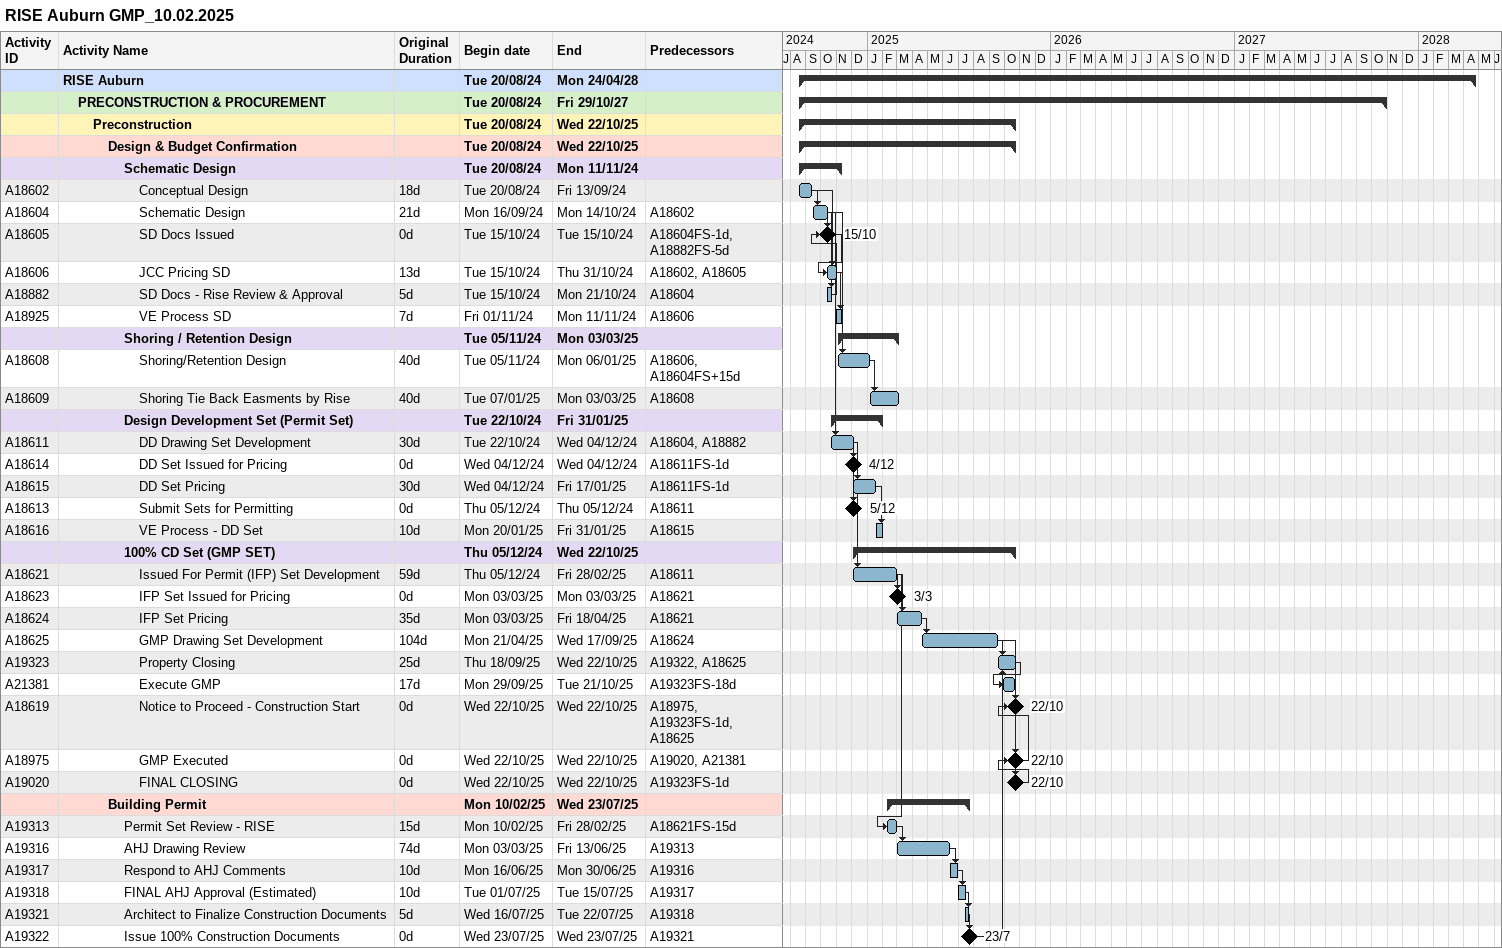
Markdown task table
RISE Auburn GMP_10.02.2025

| ID | Level | Task | Original duration | Start | Finish | Predecessors |
|---|---|---|---|---|---|---|
|  | 1 | **RISE Auburn** |  | 2024-08-20 | 2028-04-24 |  |
|  | 2 | **PRECONSTRUCTION & PROCUREMENT** |  | 2024-08-20 | 2027-10-29 |  |
|  | 3 | **Preconstruction** |  | 2024-08-20 | 2025-10-22 |  |
|  | 4 | **Design & Budget Confirmation** |  | 2024-08-20 | 2025-10-22 |  |
|  | 5 | **Schematic Design** |  | 2024-08-20 | 2024-11-11 |  |
| A18602 | 6 | Conceptual Design | 18d | 2024-08-20 | 2024-09-13 |  |
| A18604 | 6 | Schematic Design | 21d | 2024-09-16 | 2024-10-14 | A18602 |
| A18605 | 6 | SD Docs Issued | 0d | 2024-10-15 | 2024-10-15 | A18604FS-1d, A18882FS-5d |
| A18606 | 6 | JCC Pricing SD | 13d | 2024-10-15 | 2024-10-31 | A18602, A18605 |
| A18882 | 6 | SD Docs - Rise Review & Approval | 5d | 2024-10-15 | 2024-10-21 | A18604 |
| A18925 | 6 | VE Process SD | 7d | 2024-11-01 | 2024-11-11 | A18606 |
|  | 5 | **Shoring / Retention Design** |  | 2024-11-05 | 2025-03-03 |  |
| A18608 | 6 | Shoring/Retention Design | 40d | 2024-11-05 | 2025-01-06 | A18606, A18604FS+15d |
| A18609 | 6 | Shoring Tie Back Easments by Rise | 40d | 2025-01-07 | 2025-03-03 | A18608 |
|  | 5 | **Design Development Set (Permit Set)** |  | 2024-10-22 | 2025-01-31 |  |
| A18611 | 6 | DD Drawing Set Development | 30d | 2024-10-22 | 2024-12-04 | A18604, A18882 |
| A18614 | 6 | DD Set Issued for Pricing | 0d | 2024-12-04 | 2024-12-04 | A18611FS-1d |
| A18615 | 6 | DD Set Pricing | 30d | 2024-12-04 | 2025-01-17 | A18611FS-1d |
| A18613 | 6 | Submit Sets for Permitting | 0d | 2024-12-05 | 2024-12-05 | A18611 |
| A18616 | 6 | VE Process - DD Set | 10d | 2025-01-20 | 2025-01-31 | A18615 |
|  | 5 | **100% CD Set (GMP SET)** |  | 2024-12-05 | 2025-10-22 |  |
| A18621 | 6 | Issued For Permit (IFP) Set Development | 59d | 2024-12-05 | 2025-02-28 | A18611 |
| A18623 | 6 | IFP Set Issued for Pricing | 0d | 2025-03-03 | 2025-03-03 | A18621 |
| A18624 | 6 | IFP Set Pricing | 35d | 2025-03-03 | 2025-04-18 | A18621 |
| A18625 | 6 | GMP Drawing Set Development | 104d | 2025-04-21 | 2025-09-17 | A18624 |
| A19323 | 6 | Property Closing | 25d | 2025-09-18 | 2025-10-22 | A19322, A18625 |
| A21381 | 6 | Execute GMP | 17d | 2025-09-29 | 2025-10-21 | A19323FS-18d |
| A18619 | 6 | Notice to Proceed - Construction Start | 0d | 2025-10-22 | 2025-10-22 | A18975, A19323FS-1d, A18625 |
| A18975 | 6 | GMP Executed | 0d | 2025-10-22 | 2025-10-22 | A19020, A21381 |
| A19020 | 6 | FINAL CLOSING | 0d | 2025-10-22 | 2025-10-22 | A19323FS-1d |
|  | 4 | **Building Permit** |  | 2025-02-10 | 2025-07-23 |  |
| A19313 | 5 | Permit Set Review - RISE | 15d | 2025-02-10 | 2025-02-28 | A18621FS-15d |
| A19316 | 5 | AHJ Drawing Review | 74d | 2025-03-03 | 2025-06-13 | A19313 |
| A19317 | 5 | Respond to AHJ Comments | 10d | 2025-06-16 | 2025-06-30 | A19316 |
| A19318 | 5 | FINAL AHJ Approval (Estimated) | 10d | 2025-07-01 | 2025-07-15 | A19317 |
| A19321 | 5 | Architect to Finalize Construction Documents | 5d | 2025-07-16 | 2025-07-22 | A19318 |
| A19322 | 5 | Issue 100% Construction Documents | 0d | 2025-07-23 | 2025-07-23 | A19321 |
